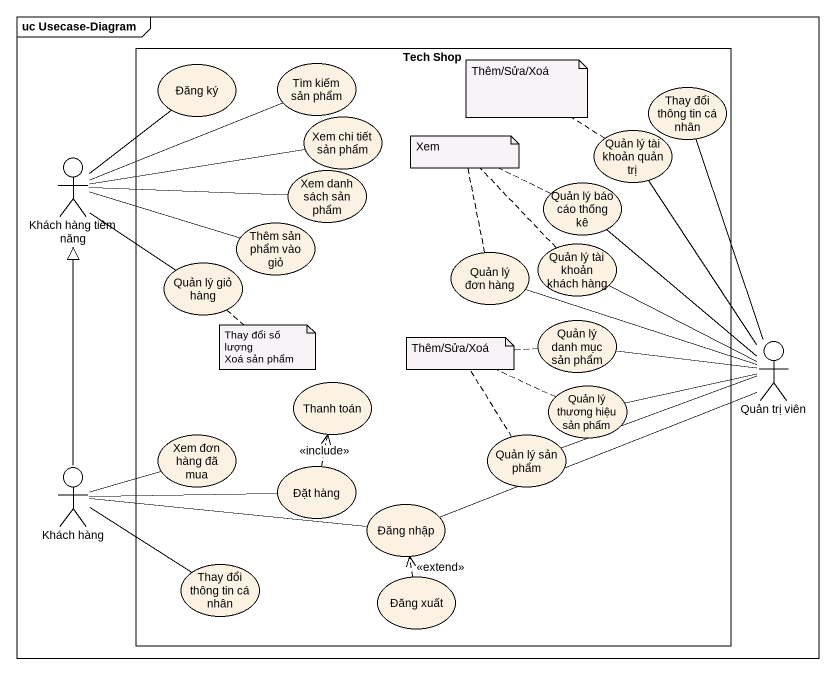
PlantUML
@startuml
mainframe uc Usecase-Diagram
rectangle "Tech Shop" as Tech_Shop {
  usecase "Đăng ký" as Đăng_ký
  usecase "Tìm kiếm sản phẩm" as Tìm_kiếm_sản_phẩm
  usecase "Thay đổi thông tin cá nhân" as Thay_đổi_thông_tin_cá_nhân
  usecase "Xem chi tiết sản phẩm" as Xem_chi_tiết_sản_phẩm
  usecase "Quản lý tài khoản quản trị" as Quản_lý_tài_khoản_quản_trị
  usecase "Xem danh sách sản phẩm" as Xem_danh_sách_sản_phẩm
  usecase "Quản lý báo cáo thống kê" as Quản_lý_báo_cáo_thống_kê
  usecase "Thêm sản phẩm vào giỏ" as Thêm_sản_phẩm_vào_giỏ
  usecase "Quản lý tài khoản khách hàng" as Quản_lý_tài_khoản_khách_hàng
  usecase "Quản lý giỏ hàng" as Quản_lý_giỏ_hàng
  usecase "Quản lý đơn hàng" as Quản_lý_đơn_hàng
  usecase "Quản lý danh mục sản phẩm" as Quản_lý_danh_mục_sản_phẩm
  usecase "Thanh toán" as Thanh_toán
  usecase "Quản lý thương hiệu sản phẩm" as Quản_lý_thương_hiệu_sản_phẩm
  usecase "Xem đơn hàng đã mua" as Xem_đơn_hàng_đã_mua
  usecase "Quản lý sản phẩm" as Quản_lý_sản_phẩm
  usecase "Đặt hàng" as Đặt_hàng
  usecase "Đăng nhập" as Đăng_nhập
  usecase "Thay đổi thông tin cá nhân" as Thay_đổi_thông_tin_cá_nhân_2
  usecase "Đăng xuất" as Đăng_xuất
}
actor "Khách hàng tiềm năng" as Khách_hàng_tiềm_năng
actor "Quản trị viên" as Quản_trị_viên
actor "Khách hàng" as Khách_hàng
Khách_hàng_tiềm_năng -up- Đăng_ký
Khách_hàng_tiềm_năng -right- Tìm_kiếm_sản_phẩm
Khách_hàng_tiềm_năng -right- Xem_chi_tiết_sản_phẩm
Khách_hàng_tiềm_năng -right- Xem_danh_sách_sản_phẩm
Khách_hàng_tiềm_năng -right- Thêm_sản_phẩm_vào_giỏ
Khách_hàng_tiềm_năng -- Quản_lý_giỏ_hàng
Quản_trị_viên -up- Thay_đổi_thông_tin_cá_nhân
Quản_trị_viên -up- Quản_lý_tài_khoản_quản_trị
Quản_trị_viên -up- Quản_lý_báo_cáo_thống_kê
Quản_trị_viên -up- Quản_lý_tài_khoản_khách_hàng
Quản_trị_viên -left- Quản_lý_đơn_hàng
Quản_trị_viên -left- Quản_lý_danh_mục_sản_phẩm
Quản_trị_viên -left- Quản_lý_thương_hiệu_sản_phẩm
Quản_trị_viên -left- Quản_lý_sản_phẩm
Quản_trị_viên -left- Đăng_nhập
Khách_hàng -up-|> Khách_hàng_tiềm_năng
Khách_hàng -right- Xem_đơn_hàng_đã_mua
Khách_hàng -right- Đặt_hàng
Khách_hàng -right- Đăng_nhập
Khách_hàng -right- Thay_đổi_thông_tin_cá_nhân_2
Đặt_hàng .up.> Thanh_toán : <<include>>
Đăng_xuất .up.> Đăng_nhập : <<extend>>
note top of Quản_lý_tài_khoản_quản_trị : Thêm/Sửa/Xoá
note as N2
  Xem
end note
N2 .. Quản_lý_đơn_hàng
N2 .. Quản_lý_báo_cáo_thống_kê
N2 .. Quản_lý_tài_khoản_khách_hàng
note bottom of Quản_lý_giỏ_hàng
  Thay đổi số lượng
  Xoá sản phẩm
end note
note as N4
  Thêm/Sửa/Xoá
end note
N4 .. Quản_lý_danh_mục_sản_phẩm
N4 .. Quản_lý_thương_hiệu_sản_phẩm
N4 .. Quản_lý_sản_phẩm
@enduml
